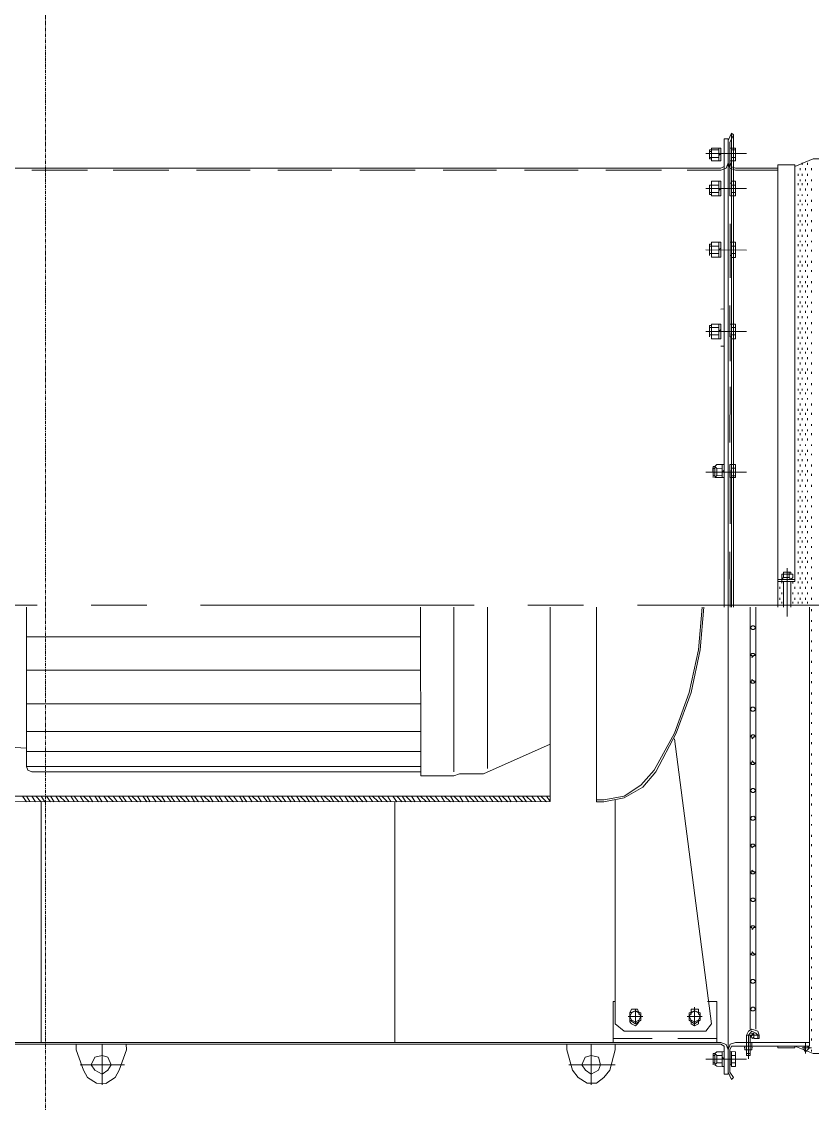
# Model space of a CAD drawing. Header units: centimetres. Extents: x -9345 to 11316, y -7197 to -3465.
# Drawn here: x 6711.4 to 6856.6, y -6409.2 to -6210.6 of the extents above; entities that cross this region are included whole.
import ezdxf

# ---------------------------------------------------------------- set-up
doc = ezdxf.new("R2010")
doc.units = ezdxf.units.CM
doc.linetypes.add('Grid Line 1_4_', pattern=[1.11125, 0.635, -0.15875, 0.15875, -0.15875])
for name, color, linetype, lineweight in [('EXF', 22, 'Continuous', 9), ('exf çizimi_dwg', 8, 'Continuous', 9), ('S-GRID', 1, 'Continuous', 9)]:
    doc.layers.add(name, color=color, linetype=linetype, lineweight=lineweight)

# ---------------------------------------------------------------- blocks, each defined once
blk = doc.blocks.new('exf çizimi_dwg-1497134-_123_30 TEKNİK KAT _ TECHNICAL LEVEL')
at = {"layer": 'EXF', "color": 8}
for p, q in [((0.0379, 3.0621), (0.0316, 2.5591)), ((-0.7805, 2.8887), (-0.784, 2.8887)), ((-0.7772, 2.8717), (-0.777, 2.8886)), ((-0.76, 2.8884), (-0.7635, 2.8885)), ((-0.7429, 2.8882), (-0.7465, 2.8883)), ((-0.7231, 2.888), (-0.726, 2.888)), ((-0.7061, 2.8878), (-0.709, 2.8878)), ((-0.6856, 2.8875), (-0.6891, 2.8876)), ((-0.665, 2.8873), (-0.6686, 2.8873)), ((-0.648, 2.8871), (-0.6516, 2.8871)), ((-0.6275, 2.8868), (-0.631, 2.8868)), ((-0.6105, 2.8866), (-0.614, 2.8866)), ((-0.5899, 2.8863), (-0.5935, 2.8864)), ((-0.5729, 2.8861), (-0.5765, 2.8862)), ((-0.5531, 2.8859), (-0.556, 2.8859)), ((-0.5361, 2.8857), (-0.5389, 2.8857)), ((-0.5155, 2.8854), (-0.5191, 2.8855)), ((-0.4986, 2.8852), (-0.5021, 2.8853)), ((-0.478, 2.885), (-0.4815, 2.885)), ((-0.461, 2.8847), (-0.4645, 2.8848)), ((-0.4404, 2.8845), (-0.444, 2.8845)), ((-0.4235, 2.8843), (-0.427, 2.8843)), ((-0.4029, 2.884), (-0.4065, 2.8841)), ((-0.3859, 2.8838), (-0.3894, 2.8839)), ((-0.3661, 2.8836), (-0.3689, 2.8836)), ((-0.3491, 2.8834), (-0.3519, 2.8834)), ((-0.3285, 2.8831), (-0.3321, 2.8831)), ((-0.3115, 2.8829), (-0.3151, 2.8829)), ((-0.291, 2.8826), (-0.2945, 2.8827)), ((-0.274, 2.8824), (-0.2775, 2.8825)), ((-0.2535, 2.8822), (-0.257, 2.8822)), ((-0.2364, 2.882), (-0.24, 2.882)), ((-0.2159, 2.8817), (-0.2194, 2.8818)), ((-0.1989, 2.8815), (-0.2024, 2.8815)), ((-0.1791, 2.8813), (-0.1819, 2.8813)), ((-0.162, 2.881), (-0.1649, 2.8811)), ((-0.1415, 2.8808), (-0.1451, 2.8808)), ((-0.1245, 2.8806), (-0.1281, 2.8806)), ((-0.104, 2.8803), (-0.1075, 2.8804)), ((-0.7877, 2.8781), (-0.7672, 2.8779)), ((-0.087, 2.8801), (-0.0905, 2.8802)), ((-0.0664, 2.8799), (-0.07, 2.8799)), ((-0.0459, 2.8796), (-0.0494, 2.8797)), ((-0.0289, 2.8794), (-0.0324, 2.8794)), ((-0.009, 2.8792), (-0.0119, 2.8792)), ((0.008, 2.8789), (0.0051, 2.879)), ((0.0285, 2.8787), (0.0249, 2.8787)), ((0.0418, 2.8615), (0.0389, 2.8616)), ((0.0419, 2.8715), (0.039, 2.8715)), ((0.0489, 2.8678), (0.0454, 2.8678)), ((0.049, 2.8784), (0.0455, 2.8785)), ((0.0588, 2.8613), (0.0559, 2.8614)), ((0.0589, 2.8712), (0.056, 2.8713)), ((0.0695, 2.8675), (0.0659, 2.8676)), ((0.0696, 2.8782), (0.066, 2.8782)), ((0.0793, 2.8611), (0.0757, 2.8611)), ((0.0794, 2.871), (0.0759, 2.871)), ((0.0865, 2.8673), (0.0829, 2.8674)), ((0.0866, 2.878), (0.0831, 2.878)), ((0.0963, 2.8609), (0.0928, 2.8609)), ((0.0964, 2.8708), (0.0929, 2.8708)), ((0.107, 2.8671), (0.1035, 2.8671)), ((0.1071, 2.8777), (0.1036, 2.8778)), ((0.1168, 2.8606), (0.1133, 2.8607)), ((0.1169, 2.8705), (0.1134, 2.8706)), ((0.124, 2.8669), (0.1205, 2.8669)), ((0.1241, 2.8775), (0.1206, 2.8776)), ((0.134, 2.8703), (0.1304, 2.8704)), ((0.1439, 2.8666), (0.141, 2.8667)), ((0.144, 2.8773), (0.1411, 2.8773)), ((0.1545, 2.8701), (0.151, 2.8701)), ((0.1608, 2.8664), (0.158, 2.8664)), ((0.161, 2.8771), (0.1581, 2.8771)), ((0.1715, 2.8699), (0.168, 2.8699)), ((0.1814, 2.8662), (0.1778, 2.8662)), ((0.1815, 2.8768), (0.178, 2.8768)), ((0.1921, 2.8696), (0.1885, 2.8696)), ((0.1984, 2.8659), (0.1949, 2.866)), ((0.1985, 2.8766), (0.195, 2.8766)), ((0.209, 2.8694), (0.2055, 2.8694)), ((0.2189, 2.8657), (0.2154, 2.8657)), ((0.219, 2.8763), (0.2155, 2.8764)), ((0.2289, 2.8691), (0.2261, 2.8692)), ((0.2359, 2.8655), (0.2324, 2.8655)), ((0.2361, 2.8761), (0.2325, 2.8762)), ((0.2459, 2.8689), (0.2431, 2.869)), ((0.2565, 2.8652), (0.2529, 2.8653)), ((0.2566, 2.8759), (0.2531, 2.8759)), ((0.2664, 2.8687), (0.2629, 2.8687)), ((0.277, 2.865), (0.2735, 2.865)), ((0.2772, 2.8756), (0.2736, 2.8757)), ((0.2835, 2.8685), (0.2799, 2.8685)), ((0.294, 2.8648), (0.2905, 2.8648)), ((0.2941, 2.8754), (0.2906, 2.8755)), ((0.304, 2.8682), (0.3004, 2.8683)), ((0.3139, 2.8645), (0.311, 2.8646)), ((0.314, 2.8752), (0.3111, 2.8752)), ((0.321, 2.868), (0.3174, 2.868)), ((0.3308, 2.8643), (0.328, 2.8643)), ((0.331, 2.875), (0.3282, 2.875)), ((0.3415, 2.8678), (0.338, 2.8678)), ((0.3514, 2.8641), (0.3479, 2.8641)), ((0.3515, 2.8747), (0.348, 2.8747)), ((0.3585, 2.8675), (0.355, 2.8676)), ((0.3684, 2.8638), (0.3649, 2.8639)), ((0.3685, 2.8745), (0.365, 2.8745)), ((0.3791, 2.8673), (0.3756, 2.8673)), ((0.389, 2.8636), (0.3854, 2.8636)), ((0.3891, 2.8742), (0.3856, 2.8743)), ((0.3961, 2.8671), (0.3925, 2.8671)), ((0.4059, 2.8634), (0.4024, 2.8634)), ((0.4061, 2.874), (0.4025, 2.8741)), ((0.4159, 2.8668), (0.4131, 2.8669)), ((0.4265, 2.8631), (0.4229, 2.8632)), ((0.4266, 2.8738), (0.4231, 2.8738)), ((0.4329, 2.8666), (0.4301, 2.8667)), ((0.4435, 2.8629), (0.44, 2.863)), ((0.4436, 2.8736), (0.4401, 2.8736)), ((0.4535, 2.8664), (0.4499, 2.8664)), ((0.464, 2.8627), (0.4605, 2.8627)), ((0.4642, 2.8733), (0.4606, 2.8733)), ((0.4705, 2.8662), (0.4669, 2.8662)), ((0.4811, 2.8625), (0.4775, 2.8625)), ((0.4812, 2.8731), (0.4776, 2.8731)), ((0.491, 2.8659), (0.4875, 2.8659)), ((0.5009, 2.8622), (0.498, 2.8622)), ((0.501, 2.8728), (0.4982, 2.8729)), ((0.508, 2.8657), (0.5045, 2.8657)), ((0.5179, 2.862), (0.515, 2.862)), ((0.518, 2.8726), (0.5152, 2.8727)), ((0.5286, 2.8654), (0.525, 2.8655)), ((0.5384, 2.8617), (0.5349, 2.8618)), ((0.5386, 2.8724), (0.535, 2.8724)), ((0.5456, 2.8652), (0.542, 2.8653)), ((0.5554, 2.8615), (0.5519, 2.8616)), ((0.5556, 2.8722), (0.552, 2.8722)), ((0.5661, 2.865), (0.5625, 2.865)), ((0.576, 2.8613), (0.5724, 2.8613)), ((0.5761, 2.8719), (0.5726, 2.872)), ((0.5859, 2.8647), (0.5831, 2.8648)), ((0.593, 2.8611), (0.5894, 2.8611)), ((0.5931, 2.8717), (0.5896, 2.8718)), ((0.6029, 2.8645), (0.6001, 2.8646)), ((0.6135, 2.8608), (0.61, 2.8609)), ((0.6136, 2.8715), (0.6101, 2.8715)), ((0.6235, 2.8643), (0.6199, 2.8643)), ((0.6305, 2.8606), (0.627, 2.8606)), ((0.6307, 2.8712), (0.6271, 2.8713)), ((0.6405, 2.8641), (0.6369, 2.8641)), ((0.6512, 2.871), (0.6477, 2.871)), ((0.661, 2.8638), (0.6575, 2.8638)), ((0.6682, 2.8708), (0.6646, 2.8708)), ((0.678, 2.8636), (0.6745, 2.8636)), ((0.688, 2.8705), (0.6852, 2.8706)), ((0.6986, 2.8633), (0.695, 2.8634)), ((0.705, 2.8703), (0.7022, 2.8704)), ((0.7156, 2.8631), (0.712, 2.8632)), ((0.7256, 2.8701), (0.722, 2.8701)), ((0.7361, 2.8629), (0.7326, 2.8629)), ((0.7426, 2.8699), (0.739, 2.8699)), ((0.7531, 2.8627), (0.7496, 2.8627)), ((0.7631, 2.8696), (0.7596, 2.8697)), ((0.7729, 2.8624), (0.7701, 2.8625)), ((0.7801, 2.8694), (0.7766, 2.8694)), ((0.7899, 2.8622), (0.7871, 2.8622)), ((0.8007, 2.8691), (0.7971, 2.8692)), ((0.8105, 2.862), (0.807, 2.862)), ((0.8177, 2.8689), (0.8141, 2.869)), ((0.8275, 2.8617), (0.824, 2.8618)), ((0.8382, 2.8687), (0.8347, 2.8687)), ((0.8481, 2.8615), (0.8445, 2.8615)), ((0.0791, 2.8405), (0.0316, 2.8411)), ((0.0416, 2.8445), (0.0387, 2.8445)), ((0.0417, 2.8544), (0.0388, 2.8545)), ((0.0487, 2.848), (0.0451, 2.848)), ((0.0488, 2.8579), (0.0453, 2.858)), ((0.0585, 2.8443), (0.0557, 2.8443)), ((0.0587, 2.8542), (0.0558, 2.8543)), ((0.0692, 2.8477), (0.0657, 2.8478)), ((0.0694, 2.8577), (0.0658, 2.8577)), ((0.0791, 2.844), (0.0755, 2.8441)), ((0.0792, 2.854), (0.0757, 2.854)), ((0.0863, 2.8574), (0.0828, 2.8575)), ((0.0962, 2.8538), (0.0927, 2.8538)), ((0.1067, 2.8473), (0.1032, 2.8473)), ((0.1069, 2.8572), (0.1033, 2.8572)), ((0.1167, 2.8535), (0.1132, 2.8535)), ((0.1238, 2.8471), (0.1202, 2.8471)), ((0.1239, 2.857), (0.1204, 2.857)), ((0.1338, 2.8533), (0.1302, 2.8533)), ((0.1339, 2.8604), (0.1303, 2.8604)), ((0.1436, 2.8468), (0.1408, 2.8469)), ((0.1437, 2.8567), (0.1409, 2.8568)), ((0.1544, 2.8601), (0.1508, 2.8602)), ((0.1543, 2.853), (0.1508, 2.8531)), ((0.1606, 2.8466), (0.1577, 2.8466)), ((0.1607, 2.8565), (0.1579, 2.8566)), ((0.1713, 2.8528), (0.1677, 2.8529)), ((0.1714, 2.8599), (0.1678, 2.86)), ((0.1812, 2.8464), (0.1776, 2.8464)), ((0.1813, 2.8563), (0.1777, 2.8563)), ((0.1918, 2.8526), (0.1883, 2.8526)), ((0.1919, 2.8597), (0.1884, 2.8597)), ((0.1981, 2.8461), (0.1946, 2.8462)), ((0.1983, 2.8561), (0.1947, 2.8561)), ((0.2088, 2.8524), (0.2053, 2.8524)), ((0.2089, 2.8595), (0.2054, 2.8595)), ((0.2187, 2.8459), (0.2151, 2.8459)), ((0.2188, 2.8558), (0.2153, 2.8559)), ((0.2288, 2.8592), (0.2259, 2.8593)), ((0.2287, 2.8521), (0.2259, 2.8522)), ((0.2357, 2.8457), (0.2322, 2.8457)), ((0.2358, 2.8556), (0.2323, 2.8556)), ((0.2457, 2.8519), (0.2428, 2.8519)), ((0.2458, 2.859), (0.2429, 2.859)), ((0.2562, 2.8454), (0.2527, 2.8455)), ((0.2563, 2.8553), (0.2528, 2.8554)), ((0.2662, 2.8517), (0.2627, 2.8517)), ((0.2663, 2.8588), (0.2628, 2.8588)), ((0.2768, 2.8452), (0.2733, 2.8452)), ((0.2769, 2.8551), (0.2734, 2.8551)), ((0.2832, 2.8514), (0.2797, 2.8515)), ((0.2833, 2.8585), (0.2798, 2.8586)), ((0.2938, 2.845), (0.2902, 2.845)), ((0.2939, 2.8549), (0.2904, 2.8549)), ((0.3038, 2.8512), (0.3002, 2.8512)), ((0.3039, 2.8583), (0.3003, 2.8583)), ((0.3136, 2.8447), (0.3108, 2.8448)), ((0.3137, 2.8546), (0.3109, 2.8547)), ((0.3208, 2.851), (0.3172, 2.851)), ((0.3208, 2.8581), (0.3173, 2.8581)), ((0.3306, 2.8445), (0.3278, 2.8445)), ((0.3307, 2.8544), (0.3279, 2.8545)), ((0.3413, 2.8507), (0.3378, 2.8508)), ((0.3414, 2.8578), (0.3379, 2.8579)), ((0.3512, 2.8443), (0.3476, 2.8443)), ((0.3513, 2.8542), (0.3478, 2.8542)), ((0.3583, 2.8505), (0.3548, 2.8506)), ((0.3584, 2.8576), (0.3549, 2.8577)), ((0.3682, 2.844), (0.3646, 2.8441)), ((0.3683, 2.854), (0.3647, 2.854)), ((0.3789, 2.8503), (0.3753, 2.8503)), ((0.379, 2.8574), (0.3754, 2.8574)), ((0.3887, 2.8438), (0.3852, 2.8438)), ((0.3888, 2.8537), (0.3853, 2.8538)), ((0.3959, 2.85), (0.3923, 2.8501)), ((0.396, 2.8572), (0.3924, 2.8572)), ((0.4057, 2.8436), (0.4022, 2.8436)), ((0.4058, 2.8535), (0.4023, 2.8535)), ((0.4158, 2.8569), (0.4129, 2.8569)), ((0.4157, 2.8498), (0.4129, 2.8498)), ((0.4263, 2.8433), (0.4227, 2.8434)), ((0.4264, 2.8532), (0.4228, 2.8533)), ((0.4327, 2.8496), (0.4299, 2.8496)), ((0.4328, 2.8567), (0.43, 2.8567)), ((0.4433, 2.8431), (0.4397, 2.8432)), ((0.4434, 2.853), (0.4398, 2.8531)), ((0.4533, 2.8493), (0.4497, 2.8494)), ((0.4533, 2.8564), (0.4498, 2.8565)), ((0.4638, 2.8429), (0.4602, 2.8429)), ((0.4639, 2.8528), (0.4604, 2.8528)), ((0.4702, 2.8491), (0.4667, 2.8492)), ((0.4703, 2.8562), (0.4668, 2.8563)), ((0.4808, 2.8427), (0.4773, 2.8427)), ((0.4809, 2.8526), (0.4774, 2.8526)), ((0.4908, 2.8489), (0.4873, 2.8489)), ((0.4909, 2.856), (0.4874, 2.856)), ((0.5006, 2.8424), (0.4978, 2.8424)), ((0.5008, 2.8523), (0.4979, 2.8524)), ((0.5079, 2.8558), (0.5043, 2.8558)), ((0.5078, 2.8487), (0.5043, 2.8487)), ((0.5176, 2.8422), (0.5148, 2.8422)), ((0.5178, 2.8521), (0.5149, 2.8522)), ((0.5284, 2.8484), (0.5248, 2.8485)), ((0.5284, 2.8555), (0.5249, 2.8556)), ((0.5382, 2.8419), (0.5346, 2.842)), ((0.5383, 2.8519), (0.5347, 2.8519)), ((0.5453, 2.8482), (0.5418, 2.8482)), ((0.5454, 2.8553), (0.5419, 2.8554)), ((0.5552, 2.8417), (0.5517, 2.8418)), ((0.5553, 2.8517), (0.5518, 2.8517)), ((0.5659, 2.8479), (0.5623, 2.848)), ((0.566, 2.8551), (0.5624, 2.8551)), ((0.5757, 2.8415), (0.5722, 2.8415)), ((0.5758, 2.8514), (0.5723, 2.8514)), ((0.5857, 2.8477), (0.5829, 2.8477)), ((0.5858, 2.8548), (0.583, 2.8548)), ((0.5927, 2.8413), (0.5892, 2.8413)), ((0.5929, 2.8512), (0.5893, 2.8512)), ((0.6027, 2.8475), (0.5999, 2.8475)), ((0.6028, 2.8546), (0.6, 2.8546)), ((0.6133, 2.841), (0.6097, 2.8411)), ((0.6134, 2.8509), (0.6098, 2.851)), ((0.6233, 2.8472), (0.6197, 2.8473)), ((0.6233, 2.8543), (0.6198, 2.8544)), ((0.6303, 2.8408), (0.6267, 2.8408)), ((0.6304, 2.8507), (0.6268, 2.8508)), ((0.6403, 2.847), (0.6367, 2.8471)), ((0.6404, 2.8541), (0.6368, 2.8542)), ((0.6509, 2.8505), (0.6474, 2.8505)), ((0.6511, 2.8603), (0.6475, 2.8604)), ((0.6608, 2.8468), (0.6573, 2.8468)), ((0.6609, 2.8539), (0.6574, 2.8539)), ((0.6679, 2.8503), (0.6644, 2.8503)), ((0.668, 2.8601), (0.6645, 2.8602)), ((0.6778, 2.8466), (0.6743, 2.8466)), ((0.6779, 2.8537), (0.6744, 2.8537)), ((0.6878, 2.85), (0.6849, 2.85)), ((0.6879, 2.8599), (0.6851, 2.8599)), ((0.6984, 2.8463), (0.6948, 2.8464)), ((0.6984, 2.8534), (0.6949, 2.8535)), ((0.7048, 2.8498), (0.7019, 2.8498)), ((0.7049, 2.8597), (0.7021, 2.8597)), ((0.7153, 2.8461), (0.7118, 2.8461)), ((0.7154, 2.8532), (0.7119, 2.8533)), ((0.7253, 2.8496), (0.7218, 2.8496)), ((0.7254, 2.8594), (0.7219, 2.8595)), ((0.7359, 2.8458), (0.7324, 2.8459)), ((0.736, 2.853), (0.7325, 2.853)), ((0.7423, 2.8493), (0.7388, 2.8494)), ((0.7425, 2.8592), (0.7389, 2.8593)), ((0.7529, 2.8456), (0.7494, 2.8457)), ((0.753, 2.8527), (0.7495, 2.8528)), ((0.7629, 2.8491), (0.7593, 2.8491)), ((0.763, 2.859), (0.7595, 2.859)), ((0.7727, 2.8454), (0.7699, 2.8454)), ((0.7728, 2.8525), (0.77, 2.8525)), ((0.7799, 2.8489), (0.7763, 2.8489)), ((0.78, 2.8588), (0.7764, 2.8588)), ((0.7897, 2.8452), (0.7869, 2.8452)), ((0.7898, 2.8523), (0.787, 2.8523)), ((0.8004, 2.8486), (0.7969, 2.8487)), ((0.8005, 2.8585), (0.797, 2.8585)), ((0.8104, 2.852), (0.8068, 2.8521)), ((0.8103, 2.8449), (0.8068, 2.845)), ((0.8174, 2.8484), (0.8139, 2.8485)), ((0.8175, 2.8583), (0.814, 2.8583)), ((0.8273, 2.8447), (0.8237, 2.8448)), ((0.8274, 2.8518), (0.8238, 2.8519)), ((0.838, 2.8482), (0.8344, 2.8482)), ((0.8381, 2.858), (0.8346, 2.8581)), ((0.8479, 2.8516), (0.8444, 2.8516)), ((0.103, 2.8331), (0.0145, 2.8342)), ((0.0789, 2.8271), (0.0314, 2.8276)), ((0.0413, 2.824), (0.0384, 2.824)), ((0.0583, 2.8238), (0.0554, 2.8238)), ((0.0825, 2.8334), (0.0825, 2.8305)), ((0.0923, 2.8269), (0.086, 2.827)), ((0.0925, 2.8368), (0.0861, 2.8369)), ((0.6508, 2.8405), (0.6473, 2.8406)), ((0.6678, 2.8403), (0.6643, 2.8404)), ((0.6876, 2.8401), (0.6848, 2.8401)), ((0.7047, 2.8399), (0.7018, 2.8399)), ((0.7252, 2.8396), (0.7217, 2.8397)), ((0.7422, 2.8394), (0.7386, 2.8395)), ((0.7627, 2.8392), (0.7592, 2.8392)), ((0.7797, 2.839), (0.7762, 2.839)), ((0.8003, 2.8387), (0.7968, 2.8387)), ((0.8173, 2.8385), (0.8137, 2.8385)), ((0.8378, 2.8382), (0.8343, 2.8383)), ((0.0483, 2.8204), (0.0448, 2.8204)), ((0.0689, 2.8201), (0.0653, 2.8202)), ((-0.7613, 2.7829), (-0.7612, 2.7928)), ((-0.7442, 2.7862), (0.0308, 2.7766)), ((-0.799, 2.7699), (-0.7999, 2.6948)), ((-0.782, 2.7697), (-0.7926, 2.7698)), ((-0.7819, 2.776), (-0.7925, 2.7762)), ((-0.7756, 2.7661), (-0.7785, 2.7661)), ((-0.7443, 2.7756), (0.0307, 2.766)), ((-0.8099, 2.7495), (-0.7893, 2.7492)), ((-0.7929, 2.7493), (-0.7929, 2.7422)), ((0.2785, 2.7566), (0.2776, 2.6815)), ((0.5371, 2.7534), (0.5362, 2.6783)), ((0.6865, 2.7515), (0.6856, 2.6764)), ((0.7992, 2.7501), (0.7983, 2.675)), ((0.8637, 2.7493), (0.8627, 2.6742)), ((-0.8067, 2.7155), (-0.8066, 2.7253)), ((-0.7933, 2.7153), (-0.7932, 2.7252)), ((0.1322, 2.7279), (0.0302, 2.7292)), ((0.2817, 2.7261), (0.1832, 2.7273)), ((0.2719, 2.7361), (0.2854, 2.7359)), ((0.4347, 2.7242), (0.3327, 2.7254)), ((0.5842, 2.7223), (0.4821, 2.7236)), ((0.5475, 2.7327), (0.5269, 2.7329)), ((0.5305, 2.7329), (0.5304, 2.7258)), ((0.7344, 2.7205), (0.6352, 2.7217)), ((0.6969, 2.7308), (0.6764, 2.7311)), ((0.6799, 2.7311), (0.6799, 2.724)), ((0.7854, 2.7227), (0.7854, 2.7198)), ((0.8089, 2.7295), (0.7883, 2.7297)), ((0.7919, 2.7297), (0.7918, 2.7226)), ((0.8563, 2.7289), (0.8562, 2.7218)), ((-0.7621, 2.7149), (-0.763, 2.6433)), ((0.2681, 2.7156), (0.2922, 2.7153)), ((0.2715, 2.7021), (0.2716, 2.712)), ((0.2849, 2.702), (0.2851, 2.7118)), ((0.5096, 2.7126), (0.5096, 2.7062)), ((0.5266, 2.706), (0.55, 2.7057)), ((0.5299, 2.689), (0.5301, 2.7025)), ((0.5777, 2.7118), (0.5776, 2.7054)), ((0.676, 2.7042), (0.7001, 2.7039)), ((0.8496, 2.702), (0.873, 2.7018)), ((-0.7224, 2.6598), (-0.722, 2.6875)), ((0.6794, 2.6872), (0.6796, 2.7006)), ((0.8048, 2.6856), (0.8047, 2.682)), ((-0.7392, 2.6735), (-0.7052, 2.6731)), ((-0.7636, 2.5959), (-0.7645, 2.5243)), ((0.8313, 2.5932), (0.83, 2.4912)), ((-0.7237, 2.5515), (-0.7234, 2.5784)), ((-0.85, 2.485), (-0.7756, 2.4841)), ((0.0304, 2.4599), (0.0292, 2.3579)), ((0.8294, 2.4402), (0.8282, 2.3417)), ((-0.3213, 2.3793), (-0.3311, 2.3865)), ((-0.3212, 2.3863), (-0.331, 2.3964)), ((-0.3215, 2.3594), (-0.3313, 2.3695)), ((-0.3214, 2.3694), (-0.3312, 2.3765)), ((-0.3216, 2.3524), (-0.3315, 2.3596)), ((-0.3217, 2.3424), (-0.3315, 2.3525)), ((-0.3221, 2.3148), (-0.3319, 2.3255)), ((-0.322, 2.3254), (-0.3318, 2.3319)), ((-0.3218, 2.3353), (-0.3317, 2.3426)), ((-0.3223, 2.2978), (-0.3321, 2.3085)), ((-0.3222, 2.3084), (-0.332, 2.3149)), ((-0.3225, 2.2808), (-0.3323, 2.288)), ((-0.3224, 2.2914), (-0.3322, 2.2979)), ((-0.2714, 2.2872), (0.0247, 2.2836)), ((0.8275, 2.2907), (0.8263, 2.1922)), ((-0.3227, 2.2638), (-0.3325, 2.271)), ((-0.3226, 2.2709), (-0.3324, 2.2809)), ((-0.3229, 2.2468), (-0.3328, 2.254)), ((-0.3228, 2.2539), (-0.3326, 2.2639)), ((0.0279, 2.2595), (0.0217, 1.7565)), ((-0.3233, 2.2199), (-0.3331, 2.2264)), ((-0.3232, 2.2263), (-0.333, 2.237)), ((-0.323, 2.2369), (-0.3329, 2.2434)), ((-0.2786, 2.2257), (0.0239, 2.222)), ((-0.3235, 2.2029), (-0.3333, 2.2094)), ((-0.3234, 2.2092), (-0.3332, 2.22)), ((-0.3237, 2.1823), (-0.3335, 2.1924)), ((-0.3236, 2.1922), (-0.3334, 2.1995)), ((-0.324, 2.1582), (-0.3339, 2.1655)), ((-0.3239, 2.1653), (-0.3337, 2.1754)), ((-0.3238, 2.1753), (-0.3336, 2.1824)), ((-0.3243, 2.1384), (-0.3341, 2.1485)), ((-0.3241, 2.1483), (-0.334, 2.1555)), ((-0.2783, 1.4407), (-0.2694, 2.1647)), ((-0.2507, 1.4403), (-0.2418, 2.1643)), ((-0.2139, 1.4399), (-0.2049, 2.1639)), ((-0.1629, 1.4392), (-0.1539, 2.1632)), ((-0.1012, 1.4385), (-0.0923, 2.1625)), ((-0.0403, 1.4377), (-0.0314, 2.1617)), ((-0.3245, 2.1214), (-0.3343, 2.1314)), ((-0.3244, 2.1313), (-0.3342, 2.1385)), ((0.8257, 2.1412), (0.8244, 2.0392)), ((-0.3344, 2.118), (-0.7765, 2.1234)), ((-0.3247, 2.1044), (-0.3345, 2.1109)), ((-0.3246, 2.1143), (-0.3344, 2.1215)), ((-0.325, 2.0768), (-0.3348, 2.0875)), ((-0.3249, 2.0874), (-0.3347, 2.0939)), ((-0.3248, 2.0938), (-0.3346, 2.1045)), ((-0.3252, 2.0598), (-0.3351, 2.067)), ((-0.3251, 2.0704), (-0.3349, 2.0769)), ((-0.3254, 2.0428), (-0.3353, 2.05)), ((-0.3254, 2.0499), (-0.3352, 2.0599)), ((-0.3257, 2.0258), (-0.3355, 2.033)), ((-0.3256, 2.0328), (-0.3354, 2.0429)), ((-0.3259, 2.0052), (-0.3357, 2.016)), ((-0.3258, 2.0158), (-0.3356, 2.0224)), ((-0.3262, 1.9818), (-0.336, 1.9883)), ((-0.3261, 1.9882), (-0.3359, 1.999)), ((-0.326, 1.9989), (-0.3358, 2.0053)), ((0.8238, 1.9882), (0.8226, 1.889)), ((-0.3265, 1.9613), (-0.3363, 1.9714)), ((-0.3263, 1.9712), (-0.3362, 1.9784)), ((-0.3267, 1.9443), (-0.3365, 1.9543)), ((-0.3265, 1.9542), (-0.3364, 1.9614)), ((-0.327, 1.9202), (-0.3368, 1.9274)), ((-0.3269, 1.9273), (-0.3367, 1.9345)), ((-0.3268, 1.9372), (-0.3366, 1.9444)), ((-0.3272, 1.9004), (-0.337, 1.9104)), ((-0.3271, 1.9103), (-0.3369, 1.9175)), ((-0.3274, 1.8834), (-0.3373, 1.8899)), ((-0.3273, 1.8933), (-0.3371, 1.9005)), ((-0.3276, 1.8664), (-0.3375, 1.8729)), ((-0.3275, 1.8763), (-0.3373, 1.8835)), ((-0.3278, 1.8494), (-0.3377, 1.8559)), ((-0.3278, 1.8558), (-0.3375, 1.8665)), ((-0.3282, 1.8217), (-0.338, 1.8289)), ((-0.328, 1.8324), (-0.3379, 1.8389)), ((-0.328, 1.8387), (-0.3378, 1.846)), ((0.8219, 1.838), (0.8207, 1.7395)), ((-0.3284, 1.8048), (-0.3382, 1.812)), ((-0.3283, 1.8118), (-0.3381, 1.8219)), ((-0.3285, 1.7948), (-0.3384, 1.8013)), ((-0.3286, 1.7877), (-0.3384, 1.795)), ((-0.3287, 1.7778), (-0.3386, 1.7843)), ((-0.3289, 1.7672), (-0.3386, 1.7779)), ((-0.3291, 1.7438), (-0.339, 1.7503)), ((-0.3291, 1.7502), (-0.3389, 1.7574)), ((-0.3289, 1.7608), (-0.3388, 1.7673)), ((-0.3294, 1.7233), (-0.3392, 1.7333)), ((-0.3293, 1.7332), (-0.3391, 1.7404)), ((-0.3296, 1.7063), (-0.3394, 1.7135)), ((-0.3295, 1.7162), (-0.3393, 1.7234)), ((-0.3298, 1.6893), (-0.3397, 1.6965)), ((-0.3299, 1.6794), (-0.3397, 1.6894)), ((-0.3297, 1.6992), (-0.3395, 1.7064)), ((0.8201, 1.6885), (0.8188, 1.5865)), ((-0.3302, 1.6623), (-0.34, 1.6689)), ((-0.33, 1.6723), (-0.3399, 1.6795)), ((-0.3304, 1.6454), (-0.3402, 1.6519)), ((-0.3302, 1.6553), (-0.3401, 1.6625)), ((0.0205, 1.658), (0.0192, 1.556)), ((-0.3306, 1.6284), (-0.3404, 1.6348)), ((-0.3305, 1.6347), (-0.3403, 1.6455)), ((-0.3308, 1.6113), (-0.3406, 1.6179)), ((-0.3307, 1.6177), (-0.3405, 1.6249)), ((-0.3311, 1.5837), (-0.341, 1.5909)), ((-0.331, 1.5908), (-0.3408, 1.6009)), ((-0.3309, 1.6007), (-0.3407, 1.6079)), ((-0.8611, 1.5867), (-0.7867, 1.5858)), ((-0.3313, 1.5667), (-0.3412, 1.5739)), ((-0.3312, 1.5738), (-0.3411, 1.5803)), ((-0.3316, 1.5462), (-0.3414, 1.5569)), ((-0.3315, 1.5568), (-0.3413, 1.5633)), ((-0.3318, 1.5292), (-0.3416, 1.5364)), ((-0.3317, 1.5398), (-0.3415, 1.5463)), ((0.8182, 1.5391), (0.817, 1.437)), ((-0.3321, 1.5023), (-0.3419, 1.5123)), ((-0.332, 1.5122), (-0.3418, 1.5194)), ((-0.3319, 1.5228), (-0.3417, 1.5293)), ((-0.3323, 1.4853), (-0.3422, 1.4925)), ((-0.3322, 1.4952), (-0.3421, 1.5024)), ((-0.3326, 1.4682), (-0.3424, 1.4755)), ((-0.3324, 1.4782), (-0.3423, 1.4854)), ((-0.3328, 1.4513), (-0.3426, 1.4584)), ((0.018, 1.4568), (0.0118, 0.9539)), ((-0.333, 1.4343), (-0.3428, 1.4415)), ((-0.3329, 1.4413), (-0.3427, 1.4478)), ((-0.2416, 1.3722), (-0.2443, 1.4402))]:
    blk.add_line(p, q, dxfattribs=at)
at = {"layer": 'EXF', "color": 8, "flags": 128}
for points in [[(-0.7662, 2.9565), (-0.7697, 2.9601), (-0.7761, 2.9602), (-0.7757, 2.9907), (-0.7761, 2.9602), (-0.7697, 2.9601), (-0.7871, 2.9291), (-0.7875, 2.8923), (-0.7745, 2.8582), (-0.7773, 2.8582), (-0.7777, 2.827), (-0.7749, 2.827)], [(0.8407, 2.8382), (0.8553, 2.872), (0.8557, 2.9088), (0.8391, 2.9402), (0.8455, 2.9402), (0.8459, 2.9706), (0.8395, 2.9707)], [(-0.1838, 2.7283), (-0.8235, 2.7362), (-0.8368, 2.7427), (-0.8333, 2.7462), (-0.8234, 2.7397), (-0.7823, 2.7392), (-0.7759, 2.742), (-0.7758, 2.7491), (-0.7742, 2.8851), (0.032, 2.8751), (-0.7742, 2.8851), (0.032, 2.8751)], [(-0.7943, 0.6847), (-0.7926, 0.8207), (-0.796, 0.8314), (-0.8059, 0.835), (-0.7959, 0.8377), (-0.7923, 0.8483), (-0.7864, 1.3208), (-0.7898, 1.3308), (-0.7997, 1.3344), (-0.7897, 1.3379), (-0.7861, 1.3477), (-0.7691, 2.7221), (-0.7725, 2.732), (-0.7824, 2.7357), (-0.7724, 2.7391), (-0.7688, 2.749), (-0.7671, 2.885)], [(0.0313, 2.817), (0.8438, 2.807), (0.8442, 2.8382), (0.0791, 2.8476), (0.0788, 2.8164)], [(0.0824, 2.8235), (0.0826, 2.844), (0.0824, 2.8235), (0.0789, 2.8235), (0.0753, 2.8236)], [(0.0862, 2.8475), (0.0827, 2.8476), (0.0823, 2.8164)], [(0.0961, 2.8403), (0.096, 2.8368), (0.0925, 2.8368), (0.096, 2.8368), (0.0959, 2.8268), (0.0923, 2.8269), (0.0959, 2.8268), (0.0923, 2.8269), (0.0959, 2.8268), (0.0961, 2.8403), (0.0925, 2.8403), (0.0923, 2.8234), (0.0859, 2.8234), (0.0824, 2.8235), (0.086, 2.827), (0.0861, 2.8369), (0.0826, 2.8405), (0.0862, 2.844), (0.0926, 2.8439), (0.0925, 2.8403), (0.0925, 2.8368), (0.0923, 2.8269), (0.0923, 2.8234)], [(0.8319, 2.6406), (0.8326, 2.7023), (0.8363, 2.7121), (0.8462, 2.7155), (0.8364, 2.7192), (0.833, 2.7292), (0.8339, 2.8071)], [(0.8463, 2.7191), (0.8392, 2.722), (0.8365, 2.7291), (0.8375, 2.807)], [(-0.7989, 2.7734), (-0.755, 2.7729), (-0.7514, 2.7757), (-0.7478, 2.7792), (-0.7513, 2.7863), (-0.7548, 2.7899), (-0.7612, 2.79)], [(-0.7755, 2.7731), (-0.7755, 2.776), (-0.7755, 2.7795), (-0.7756, 2.7661), (-0.7755, 2.7795), (-0.7818, 2.7796), (-0.7819, 2.776), (-0.7755, 2.776), (-0.7684, 2.7759), (-0.7685, 2.7695), (-0.7756, 2.7696), (-0.7551, 2.7694), (-0.7548, 2.7927), (-0.7477, 2.7898), (-0.7443, 2.7791), (-0.7479, 2.7728), (-0.7551, 2.7694)], [(-0.7584, 2.7829), (-0.7549, 2.7828), (-0.7514, 2.7828), (-0.7549, 2.7793), (-0.755, 2.7757), (-0.7755, 2.776), (-0.7684, 2.7759)], [(-0.7549, 2.7828), (-0.7613, 2.7829), (-0.7612, 2.7864), (-0.7612, 2.7928), (-0.7548, 2.7927)], [(-0.789, 2.7761), (-0.7925, 2.7762), (-0.7926, 2.7698), (-0.789, 2.7698), (-0.789, 2.7761), (-0.7819, 2.776), (-0.782, 2.7697), (-0.782, 2.7662), (-0.7756, 2.7661), (-0.7756, 2.7696)], [(-0.7818, 2.7796), (-0.782, 2.7697), (-0.789, 2.7698)], [(-0.7855, 2.7697), (-0.782, 2.7697), (-0.7756, 2.7696), (-0.7755, 2.776)], [(-0.7684, 2.7794), (-0.7755, 2.7795), (-0.7783, 2.7796)], [(-0.8064, 2.7424), (-0.8063, 2.7494), (-0.8099, 2.7495), (-0.8127, 2.7495), (-0.8128, 2.7424), (-0.7858, 2.7421), (-0.7858, 2.7492), (-0.7893, 2.7492), (-0.7929, 2.7493), (-0.8063, 2.7494)], [(-0.7858, 2.7421), (-0.7859, 2.7393), (-0.81, 2.7396), (-0.8099, 2.7424)], [(-0.7998, 1.3309), (-0.8444, 1.3315), (-0.8443, 1.335), (-0.8443, 1.3386), (-0.7997, 1.338), (-0.7932, 1.3415), (-0.7896, 1.3478), (-0.7726, 2.7221), (-0.7761, 2.7285), (-0.7825, 2.7286), (-0.8271, 2.7292), (-0.827, 2.7362), (0.0302, 2.7256), (-0.8199, 2.7361)], [(-0.8101, 2.729), (-0.786, 2.7287), (-0.813, 2.729), (-0.813, 2.7254), (-0.8101, 2.7254), (-0.8066, 2.7253), (-0.7932, 2.7252), (-0.7896, 2.7251), (-0.7861, 2.7251), (-0.813, 2.7254), (-0.8131, 2.7155), (-0.8103, 2.7119), (-0.8067, 2.7155), (-0.7933, 2.7153), (-0.7898, 2.7117), (-0.7862, 2.7152), (-0.7861, 2.7251), (-0.786, 2.7287)], [(-0.8065, 2.736), (-0.7895, 2.7358), (-0.7725, 2.7356)], [(0.0301, 2.7186), (0.8901, 2.7079), (0.8901, 2.715), (0.0302, 2.7256), (0.8802, 2.7151)], [(0.0302, 2.732), (0.9009, 2.7213), (0.8974, 2.7248), (0.0303, 2.7356)], [(0.2476, 2.7229), (0.8873, 2.715), (0.9009, 2.7213)], [(0.2889, 2.7359), (0.2683, 2.7361), (0.2682, 2.7291), (0.2923, 2.7288), (0.2924, 2.7358), (0.2889, 2.7359), (0.2854, 2.7359), (0.2853, 2.7289)], [(0.2682, 2.7291), (0.2682, 2.7262), (0.2923, 2.7259), (0.2923, 2.7288)], [(0.2683, 2.7361), (0.2719, 2.7361), (0.2718, 2.729)], [(0.5438, 2.7257), (0.5439, 2.7327), (0.5475, 2.7327), (0.5503, 2.7327), (0.5502, 2.7256), (0.5233, 2.7259), (0.5234, 2.733), (0.5269, 2.7329), (0.5305, 2.7329), (0.5439, 2.7327)], [(0.5268, 2.7259), (0.5268, 2.723), (0.5502, 2.7227), (0.5502, 2.7256)], [(0.6933, 2.7238), (0.6934, 2.7309), (0.6969, 2.7308), (0.7005, 2.7308), (0.7004, 2.7237), (0.6727, 2.7241), (0.6728, 2.7311), (0.6764, 2.7311), (0.6799, 2.7311), (0.6934, 2.7309)], [(0.6763, 2.724), (0.6762, 2.7212), (0.7003, 2.7209), (0.7004, 2.7237)], [(0.8052, 2.7224), (0.8053, 2.7295), (0.8089, 2.7295), (0.8124, 2.7294), (0.8123, 2.7223), (0.7854, 2.7227), (0.7855, 2.7297), (0.7883, 2.7297), (0.7919, 2.7297), (0.8053, 2.7295)], [(0.8088, 2.7224), (0.8087, 2.7195), (0.7854, 2.7198), (0.8838, 2.7186), (0.8974, 2.7248)], [(0.8499, 2.7219), (0.8498, 2.719), (0.8732, 2.7187), (0.8732, 2.7216)], [(0.8704, 2.7216), (0.8705, 2.7287), (0.8733, 2.7287), (0.8732, 2.7216), (0.8499, 2.7219), (0.8499, 2.729), (0.8535, 2.7289), (0.8563, 2.7289), (0.8705, 2.7287), (0.8535, 2.7289)], [(-0.8103, 2.7119), (-0.7898, 2.7117), (-0.7898, 2.7081), (-0.7934, 2.7082), (-0.8068, 2.7083), (-0.8104, 2.7084)], [(-0.8068, 2.7083), (-0.8068, 2.7119), (-0.8068, 2.7083), (-0.7898, 2.7081)], [(-0.7933, 2.7117), (-0.7934, 2.7082), (-0.7962, 2.7082)], [(-0.7692, 2.715), (-0.6941, 2.7141), (-0.6943, 2.697)], [(-0.3259, 2.5224), (-0.7375, 2.5275), (-0.7507, 2.5447), (-0.7489, 2.6942), (-0.7353, 2.7046), (-0.2126, 2.6301)], [(0.5435, 2.7023), (0.5434, 2.6888), (0.5433, 2.6853), (0.5299, 2.6854), (0.5263, 2.6855), (0.5299, 2.6854), (0.5299, 2.689), (0.5299, 2.6854), (0.5469, 2.6852), (0.5469, 2.6888), (0.5264, 2.689)], [(0.8085, 2.7026), (0.7852, 2.7028), (0.8121, 2.7025), (0.812, 2.699), (0.8085, 2.699), (0.805, 2.6991), (0.7915, 2.6992), (0.7879, 2.6993), (0.7851, 2.6993), (0.812, 2.699), (0.8119, 2.6855), (0.8083, 2.6856), (0.8048, 2.6856), (0.7913, 2.6858), (0.7878, 2.6858), (0.7849, 2.6859), (0.7851, 2.6993), (0.7852, 2.7028)], [(0.7986, 2.6991), (0.7986, 2.7027), (0.795, 2.6992)], [(0.8462, 2.7085), (0.8391, 2.7086), (0.8362, 2.7022), (0.8192, 1.3279), (0.8219, 1.3215), (0.829, 1.3179)], [(0.8328, 2.7157), (0.8533, 2.7155), (0.8703, 2.7152)], [(0.2849, 2.6984), (0.2848, 2.6948), (0.2714, 2.695), (0.2678, 2.6951), (0.2714, 2.695), (0.2714, 2.6985), (0.2714, 2.695), (0.2884, 2.6948), (0.2884, 2.6983), (0.2679, 2.6986)], [(0.2884, 2.6948), (0.2848, 2.6948), (0.2813, 2.6949)], [(0.5469, 2.6852), (0.5433, 2.6853), (0.5398, 2.6853)], [(0.693, 2.7004), (0.6929, 2.687), (0.6928, 2.6834), (0.6794, 2.6836), (0.6758, 2.6836), (0.6794, 2.6836), (0.6794, 2.6872), (0.6794, 2.6836), (0.6963, 2.6834), (0.6964, 2.6869), (0.6758, 2.6872)], [(0.6963, 2.6834), (0.6928, 2.6834), (0.6893, 2.6835)], [(0.7915, 2.6992), (0.7913, 2.6858), (0.7913, 2.6822), (0.7877, 2.6822), (0.7913, 2.6822), (0.8047, 2.682), (0.8019, 2.6821)], [(0.8083, 2.6856), (0.7878, 2.6858), (0.7877, 2.6822), (0.8047, 2.682), (0.8048, 2.6856), (0.805, 2.6991)], [(0.8664, 2.6848), (0.8663, 2.6813), (0.8557, 2.6814), (0.8529, 2.6814), (0.8557, 2.6814), (0.8558, 2.685), (0.856, 2.6984)], [(0.8701, 2.6983), (0.8699, 2.6848), (0.8529, 2.685), (0.8529, 2.6814), (0.8699, 2.6812), (0.8699, 2.6848)], [(-0.7285, 2.6805), (-0.7321, 2.6805), (-0.7356, 2.6806), (-0.7392, 2.6735), (-0.7358, 2.6671), (-0.7322, 2.6671), (-0.7287, 2.667)], [(-0.7188, 2.6669), (-0.7152, 2.6668), (-0.7088, 2.6668), (-0.7088, 2.6731), (-0.7087, 2.6802), (-0.7151, 2.6803), (-0.7186, 2.6803)], [(0.0296, 2.681), (-0.0484, 2.6756), (-0.1272, 2.6596), (-0.202, 2.6329), (-0.274, 2.5969), (-0.3019, 2.5732), (-0.3222, 2.5394), (-0.3297, 2.5019), (-0.3299, 2.4885), (0.0272, 2.4841)], [(0.0296, 2.6782), (-0.0485, 2.6721), (-0.1273, 2.656), (-0.202, 2.63), (-0.2705, 2.5933), (-0.2984, 2.5696), (-0.3193, 2.5394), (-0.3262, 2.5019), (-0.3263, 2.4884)], [(0.8699, 2.6812), (0.8663, 2.6813), (0.8628, 2.6813)], [(-0.7299, 2.5713), (-0.7334, 2.5714), (-0.737, 2.5686), (-0.7406, 2.5651), (-0.7371, 2.558), (-0.7336, 2.5544), (-0.7301, 2.5544)], [(-0.7101, 2.5648), (-0.737, 2.5651), (-0.7298, 2.5749), (-0.7164, 2.5748), (-0.713, 2.5648), (-0.7166, 2.5542), (-0.7301, 2.5544), (-0.737, 2.5651)], [(-0.72, 2.5712), (-0.7164, 2.5712), (-0.7101, 2.5683), (-0.7101, 2.5648), (-0.7102, 2.5576), (-0.7166, 2.5542), (-0.7202, 2.5542)], [(-0.8136, 2.4434), (-0.8131, 2.4845), (-0.8126, 2.5285)], [(-0.6964, 2.527), (-0.6964, 2.5235), (-0.7715, 2.5244)], [(-0.3211, 2.3963), (-0.3309, 2.4035), (-0.3441, 1.3394)], [(-0.321, 2.4034), (-0.3343, 1.3287), (-0.3341, 1.3393), (-0.3441, 1.3394), (-0.3439, 1.3494)], [(-0.2934, 2.403), (-0.3309, 2.4035), (0.0261, 2.3991), (-0.2254, 2.4022), (-0.2814, 2.2803), (-0.282, 2.2364), (-0.2856, 2.2258), (-0.2864, 2.1649), (0.0232, 2.161)], [(-0.2793, 2.1648), (-0.2881, 1.4507), (-0.2847, 1.4436), (-0.2783, 1.4407), (0.0142, 1.437)], [(-0.8247, 1.5459), (-0.8242, 1.5863), (-0.8237, 1.6274)], [(-0.3327, 1.4583), (-0.3425, 1.4684), (-0.7845, 1.4738)]]:
    blk.add_lwpolyline(points, dxfattribs=at)
for points in [[(-0.777, 2.8851), (-0.7806, 2.8816), (-0.7842, 2.8781), (-0.7807, 2.8752), (-0.7771, 2.8752), (-0.7743, 2.8752), (-0.7742, 2.878), (-0.7742, 2.8815)], [(-0.7585, 2.7758), (-0.7585, 2.7793), (-0.7613, 2.7794), (-0.7584, 2.7829), (-0.7549, 2.7828), (-0.7514, 2.7792), (-0.7549, 2.7793)], [(-0.7075, 2.7751), (-0.7103, 2.7787), (-0.7103, 2.7823), (-0.7074, 2.7858), (-0.7039, 2.7822), (-0.7039, 2.7787)], [(-0.6565, 2.7745), (-0.6593, 2.7781), (-0.6593, 2.7816), (-0.6564, 2.7851), (-0.6529, 2.7816), (-0.6529, 2.778)], [(-0.6055, 2.7739), (-0.6083, 2.7775), (-0.6083, 2.781), (-0.6054, 2.7845), (-0.6054, 2.781), (-0.6019, 2.7774), (-0.6055, 2.7774)], [(-0.5573, 2.7733), (-0.5573, 2.7768), (-0.5608, 2.7769), (-0.5573, 2.7804), (-0.5572, 2.7839), (-0.5544, 2.7803), (-0.5544, 2.7768)], [(-0.5063, 2.7726), (-0.5098, 2.7763), (-0.5098, 2.7798), (-0.5062, 2.7833), (-0.5034, 2.7797), (-0.5034, 2.7762)], [(-0.4553, 2.772), (-0.4588, 2.7756), (-0.4588, 2.7792), (-0.4552, 2.7826), (-0.4552, 2.7791), (-0.4524, 2.7755), (-0.4553, 2.7756)], [(-0.4079, 2.7714), (-0.4078, 2.775), (-0.4114, 2.775), (-0.4078, 2.7785), (-0.4077, 2.7821), (-0.4042, 2.7785), (-0.4043, 2.7749)], [(-0.3569, 2.7708), (-0.3603, 2.7744), (-0.3603, 2.7779), (-0.3567, 2.7814), (-0.3532, 2.7778), (-0.3533, 2.7743)], [(-0.7685, 2.7695), (-0.7756, 2.7696)], [(-0.3059, 2.7702), (-0.3093, 2.7738), (-0.3093, 2.7773), (-0.3057, 2.7808), (-0.3022, 2.7772), (-0.3023, 2.7737), (-0.3059, 2.7702), (-0.3093, 2.7738), (-0.3093, 2.7773), (-0.3057, 2.7808), (-0.3022, 2.7772), (-0.3023, 2.7737)], [(-0.2548, 2.7695), (-0.2583, 2.7731), (-0.2583, 2.7767), (-0.2547, 2.7802), (-0.2548, 2.7766), (-0.2513, 2.7731), (-0.2548, 2.7731)], [(-0.2074, 2.7689), (-0.2073, 2.7725), (-0.2109, 2.7726), (-0.2073, 2.776), (-0.2072, 2.7796), (-0.2038, 2.776), (-0.2038, 2.7725)], [(-0.1564, 2.7683), (-0.1599, 2.7719), (-0.1598, 2.7755), (-0.1562, 2.7789), (-0.1527, 2.7754), (-0.1528, 2.7718)], [(-0.1054, 2.7677), (-0.1089, 2.7713), (-0.1088, 2.7748), (-0.1052, 2.7783), (-0.1053, 2.7748), (-0.1018, 2.7712), (-0.1053, 2.7712)], [(-0.0579, 2.7671), (-0.0578, 2.7707), (-0.0614, 2.7707), (-0.0578, 2.7742), (-0.0578, 2.7777), (-0.0543, 2.7742), (-0.0543, 2.7706), (-0.0579, 2.7671), (-0.0578, 2.7707), (-0.0614, 2.7707), (-0.0578, 2.7742), (-0.0578, 2.7777), (-0.0543, 2.7742), (-0.0543, 2.7706)], [(-0.0069, 2.7665), (-0.0104, 2.7701), (-0.0103, 2.7736), (-0.0068, 2.7771), (-0.0033, 2.7735), (-0.0033, 2.77)], [(-0.796, 2.7252), (-0.7995, 2.7288)], [(0.2679, 2.7022), (0.268, 2.712), (0.2681, 2.7156), (0.2922, 2.7153), (0.2921, 2.7117), (0.268, 2.712), (0.2716, 2.712), (0.2851, 2.7118), (0.2886, 2.7118), (0.2921, 2.7117), (0.292, 2.7019), (0.2884, 2.6983), (0.2849, 2.702), (0.2715, 2.7021), (0.2679, 2.6986)], [(0.2779, 2.7119), (0.2816, 2.7155)], [(0.5228, 2.6891), (0.523, 2.7025), (0.523, 2.7061), (0.55, 2.7057), (0.5499, 2.7022), (0.523, 2.7025), (0.5266, 2.7025), (0.5301, 2.7025), (0.5435, 2.7023), (0.5471, 2.7022), (0.5499, 2.7022), (0.5498, 2.6888), (0.5469, 2.6888), (0.5434, 2.6888), (0.5299, 2.689), (0.5264, 2.689)], [(0.5365, 2.7024), (0.54, 2.7059)], [(0.6723, 2.6872), (0.6725, 2.7007), (0.6725, 2.7042), (0.7001, 2.7039), (0.7001, 2.7004), (0.6725, 2.7007), (0.676, 2.7007), (0.6796, 2.7006), (0.693, 2.7004), (0.6966, 2.7004), (0.7001, 2.7004), (0.6999, 2.6869), (0.6964, 2.6869), (0.6929, 2.687), (0.6794, 2.6872), (0.6758, 2.6872)], [(0.6859, 2.7005), (0.6895, 2.704)], [(0.8494, 2.6851), (0.8496, 2.6985), (0.8496, 2.702), (0.873, 2.7018), (0.8729, 2.6982), (0.8496, 2.6985), (0.8531, 2.6985), (0.856, 2.6984), (0.8701, 2.6983), (0.8729, 2.6982), (0.8728, 2.6848), (0.8699, 2.6848), (0.8558, 2.685), (0.8529, 2.685)], [(0.8595, 2.6984), (0.8631, 2.7019)], [(-0.7357, 2.6734), (-0.7285, 2.684), (-0.715, 2.6838), (-0.7116, 2.6731), (-0.7153, 2.6633), (-0.7287, 2.6635)], [(-0.7221, 2.6839), (-0.7285, 2.6805), (-0.7321, 2.6734), (-0.7287, 2.667), (-0.7223, 2.6634), (-0.7152, 2.6668), (-0.7116, 2.6731), (-0.7151, 2.6803)], [(-0.7234, 2.5748), (-0.7299, 2.5713), (-0.7335, 2.565), (-0.73, 2.5579), (-0.7237, 2.5543), (-0.7166, 2.5577), (-0.713, 2.5648), (-0.7164, 2.5712)], [(-0.775, 2.528), (-0.785, 2.5281), (-0.8226, 2.5187), (-0.8362, 2.5082), (-0.847, 2.4949), (-0.8472, 2.4779), (-0.8368, 2.4608), (-0.8235, 2.4507), (-0.786, 2.4396), (-0.7761, 2.4394)], [(-0.8129, 2.5016), (-0.8229, 2.4981), (-0.8301, 2.4847), (-0.8232, 2.474), (-0.8133, 2.4675), (-0.7991, 2.4737), (-0.7961, 2.4843), (-0.7988, 2.4978)], [(-0.7861, 1.6304), (-0.796, 1.6306), (-0.8338, 1.6176), (-0.8473, 1.6107), (-0.8582, 1.5938), (-0.8584, 1.5768), (-0.8479, 1.5597), (-0.8346, 1.5524), (-0.7972, 1.5385), (-0.7873, 1.5383)], [(-0.824, 1.6033), (-0.834, 1.597), (-0.8412, 1.5865), (-0.8343, 1.5729), (-0.8245, 1.5664), (-0.8102, 1.5726), (-0.8072, 1.5861), (-0.8099, 1.5967)]]:
    blk.add_lwpolyline(points, close=True, dxfattribs=at)

msp = doc.modelspace()

# ---------------------------------------------------------------- linework, layer by layer
at = {"layer": 'S-GRID', "linetype": 'Grid Line 1_4_'}
msp.add_line((6715.78, -3690.18), (6715.78, -6998.97), dxfattribs=at)

# ---------------------------------------------------------------- block references
at = {"layer": 'exf çizimi_dwg', "extrusion": (0, 0, -1), "xscale": 100.0000000000001, "yscale": 100.0000000000001, "zscale": -99.99999999999999, "rotation": 90.70833904718141}
msp.add_blockref('exf çizimi_dwg-1497134-_123_30 TEKNİK KAT _ TECHNICAL LEVEL', (-6568.58, -6317.74), dxfattribs=at)

doc.saveas('drawing.dxf')
